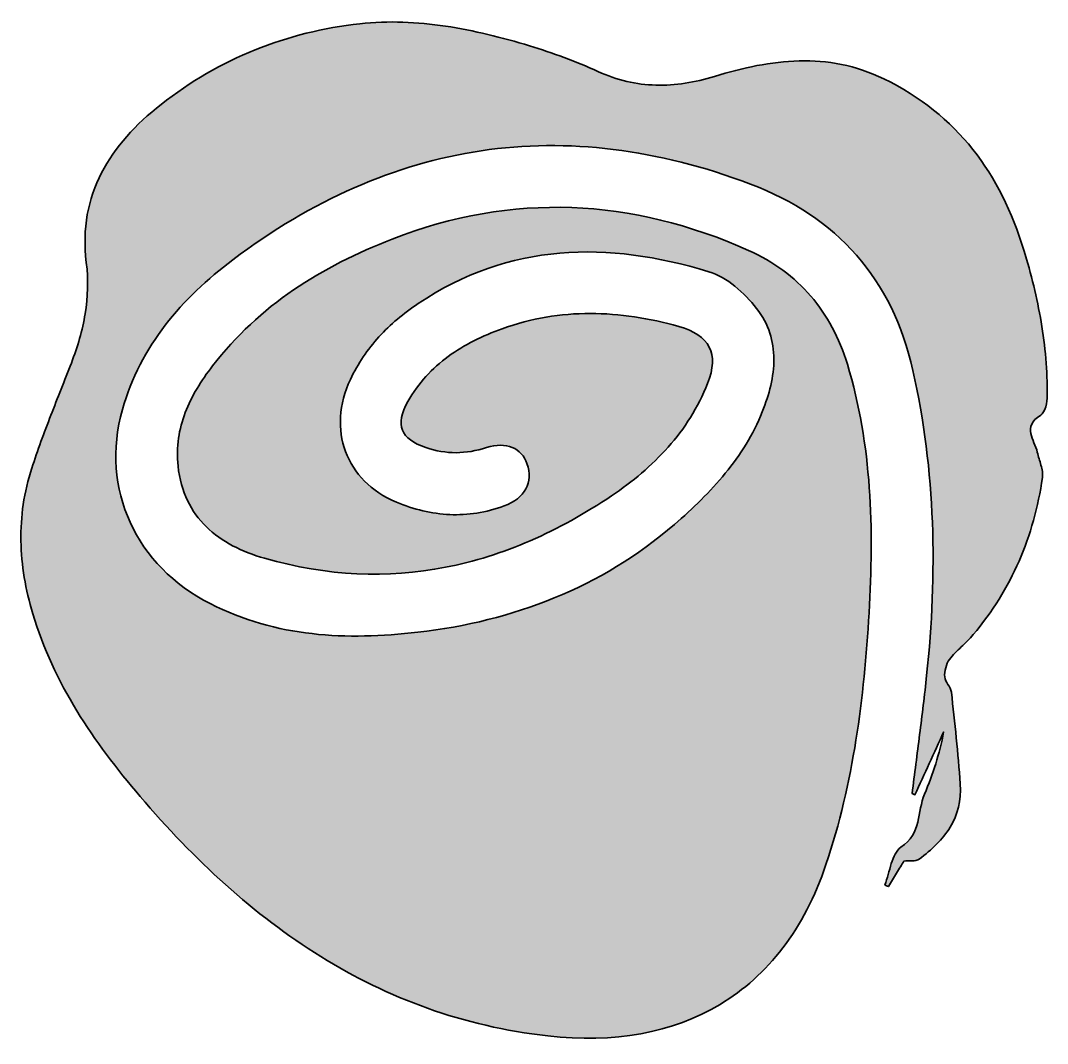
# Model space of a CAD drawing. Header units: millimetres. Extents: x 90.7 to 136, y -203.6 to -158.5.
import ezdxf

# ---------------------------------------------------------------- set-up
doc = ezdxf.new("R2010")
doc.units = ezdxf.units.MM
doc.header["$MEASUREMENT"] = 0
doc.layers.add('Layer 1', color=7, linetype='Continuous', lineweight=0)

# ---------------------------------------------------------------- blocks, each defined once
blk = doc.blocks.new('Block_0')
at = {"layer": 'Layer 1', "true_color": 0x231f20, "transparency": 33554687}
h = blk.add_hatch(color=250, dxfattribs=at)
h.dxf.hatch_style = 2
edge = h.paths.add_edge_path()
edge.add_spline(control_points=[(129.688, -195.558), (129.803, -195.546), (129.931, -195.554), (130.05, -195.551), (130.17, -195.547), (130.28, -195.532), (130.36, -195.475), (130.92, -195.067), (131.402, -194.608), (131.729, -194.065), (132.057, -193.523), (132.231, -192.897), (132.177, -192.156), (132.127, -191.478), (132.067, -190.801), (132, -190.125), (131.933, -189.449), (131.859, -188.773), (131.782, -188.097), (131.769, -187.982), (131.698, -187.873), (131.629, -187.764), (131.561, -187.655), (131.494, -187.546), (131.487, -187.433), (131.48, -187.304), (131.495, -187.16), (131.531, -187.023), (131.566, -186.886), (131.623, -186.757), (131.7, -186.657), (131.854, -186.459), (132.035, -186.282), (132.218, -186.107), (132.401, -185.931), (132.586, -185.757), (132.748, -185.564), (133.592, -184.557), (134.263, -183.471), (134.77, -182.313), (135.277, -181.155), (135.619, -179.924), (135.803, -178.629), (135.828, -178.452), (135.792, -178.266), (135.739, -178.078), (135.686, -177.89), (135.617, -177.7), (135.576, -177.513), (135.516, -177.236), (135.343, -176.955), (135.289, -176.68), (135.236, -176.404), (135.303, -176.134), (135.725, -175.877), (135.827, -175.815), (135.899, -175.672), (135.946, -175.507), (135.994, -175.343), (136.016, -175.156), (136.017, -175.007), (136.025, -173.909), (135.926, -172.829), (135.746, -171.76), (135.566, -170.692), (135.304, -169.636), (134.984, -168.589), (134.469, -166.905), (133.737, -165.41), (132.728, -164.138), (131.718, -162.866), (130.43, -161.817), (128.804, -161.027), (127.549, -160.416), (126.305, -160.199), (125.062, -160.23), (123.82, -160.261), (122.578, -160.539), (121.328, -160.919), (120.454, -161.185), (119.591, -161.326), (118.734, -161.303), (117.877, -161.279), (117.025, -161.092), (116.173, -160.7), (115.687, -160.477), (115.19, -160.271), (114.687, -160.083), (114.183, -159.896), (113.673, -159.725), (113.161, -159.57), (111.94, -159.202), (110.699, -158.887), (109.447, -158.7), (108.195, -158.512), (106.932, -158.452), (105.666, -158.592), (104.057, -158.77), (102.507, -159.154), (101.037, -159.747), (99.567, -160.34), (98.177, -161.142), (96.889, -162.156), (95.766, -163.04), (94.848, -164.033), (94.258, -165.18), (93.667, -166.327), (93.403, -167.628), (93.589, -169.131), (93.685, -169.908), (93.659, -170.66), (93.539, -171.397), (93.419, -172.134), (93.205, -172.856), (92.928, -173.572), (92.631, -174.342), (92.322, -175.109), (92.024, -175.88), (91.726, -176.651), (91.438, -177.425), (91.182, -178.209), (90.833, -179.275), (90.684, -180.35), (90.703, -181.425), (90.721, -182.5), (90.907, -183.575), (91.226, -184.639), (91.685, -186.173), (92.356, -187.589), (93.169, -188.922), (93.981, -190.255), (94.935, -191.504), (95.96, -192.706), (98.349, -195.506), (100.972, -197.937), (103.937, -199.774), (106.901, -201.612), (110.208, -202.856), (113.962, -203.282), (116.88, -203.613), (119.472, -203.148), (121.573, -201.887), (123.675, -200.626), (125.287, -198.569), (126.246, -195.717), (126.853, -193.91), (127.273, -192.073), (127.57, -190.217), (127.866, -188.361), (128.038, -186.485), (128.148, -184.6), (128.255, -182.751), (128.288, -180.905), (128.158, -179.072), (128.027, -177.239), (127.734, -175.419), (127.189, -173.624), (126.837, -172.465), (126.299, -171.457), (125.573, -170.615), (124.847, -169.774), (123.934, -169.098), (122.832, -168.604), (120.249, -167.447), (117.643, -166.804), (115.019, -166.709), (112.394, -166.614), (109.751, -167.066), (107.093, -168.1), (105.539, -168.704), (104.071, -169.434), (102.734, -170.348), (101.396, -171.262), (100.19, -172.361), (99.159, -173.703), (98.662, -174.349), (98.235, -175.03), (97.956, -175.76), (97.677, -176.491), (97.546, -177.272), (97.638, -178.12), (97.763, -179.27), (98.215, -180.144), (98.888, -180.803), (99.561, -181.461), (100.455, -181.905), (101.462, -182.194), (104.231, -182.989), (106.891, -183.086), (109.443, -182.59), (111.996, -182.094), (114.441, -181.006), (116.783, -179.431), (117.704, -178.811), (118.554, -178.104), (119.278, -177.286), (120.002, -176.467), (120.601, -175.538), (121.022, -174.473), (121.28, -173.82), (121.301, -173.285), (121.089, -172.867), (120.876, -172.449), (120.429, -172.147), (119.75, -171.958), (118.446, -171.595), (117.14, -171.386), (115.837, -171.385), (114.534, -171.384), (113.234, -171.591), (111.944, -172.059), (111.085, -172.37), (110.278, -172.761), (109.569, -173.281), (108.861, -173.802), (108.25, -174.45), (107.786, -175.277), (107.497, -175.791), (107.416, -176.202), (107.548, -176.532), (107.68, -176.862), (108.023, -177.111), (108.582, -177.304), (109.027, -177.458), (109.469, -177.531), (109.912, -177.53), (110.356, -177.529), (110.801, -177.452), (111.255, -177.306), (111.694, -177.164), (112.084, -177.171), (112.394, -177.298), (112.703, -177.425), (112.931, -177.671), (113.045, -178.008), (113.187, -178.431), (113.165, -178.814), (112.993, -179.133), (112.82, -179.453), (112.498, -179.709), (112.04, -179.879), (111.234, -180.178), (110.431, -180.298), (109.636, -180.263), (108.841, -180.228), (108.054, -180.037), (107.28, -179.714), (106.16, -179.247), (105.392, -178.444), (105.034, -177.482), (104.676, -176.52), (104.727, -175.4), (105.247, -174.298), (105.58, -173.594), (106.006, -172.971), (106.51, -172.417), (107.014, -171.862), (107.595, -171.377), (108.237, -170.947), (110.253, -169.6), (112.348, -168.907), (114.495, -168.721), (116.642, -168.536), (118.843, -168.857), (121.069, -169.54), (121.47, -169.663), (121.866, -169.896), (122.227, -170.185), (122.589, -170.473), (122.917, -170.816), (123.182, -171.159), (123.725, -171.861), (123.942, -172.619), (123.946, -173.393), (123.951, -174.167), (123.743, -174.957), (123.435, -175.724), (123.031, -176.732), (122.467, -177.626), (121.802, -178.442), (121.136, -179.258), (120.368, -179.997), (119.555, -180.697), (117.924, -182.102), (116.148, -183.169), (114.252, -183.946), (112.356, -184.724), (110.34, -185.212), (108.227, -185.457), (106.65, -185.641), (105.091, -185.697), (103.559, -185.521), (102.027, -185.346), (100.523, -184.939), (99.057, -184.196), (97.424, -183.368), (96.206, -182.102), (95.522, -180.604), (94.838, -179.107), (94.686, -177.377), (95.185, -175.622), (95.583, -174.22), (96.239, -172.991), (97.076, -171.902), (97.914, -170.812), (98.933, -169.861), (100.058, -169.013), (103.551, -166.38), (107.21, -164.768), (111.023, -164.202), (114.835, -163.636), (118.801, -164.117), (122.909, -165.669), (124.821, -166.392), (126.388, -167.44), (127.591, -168.812), (128.793, -170.184), (129.631, -171.88), (130.084, -173.898), (130.585, -176.125), (130.856, -178.363), (130.943, -180.61), (131.029, -182.856), (130.93, -185.11), (130.69, -187.37), (130.598, -188.24), (130.492, -189.107), (130.382, -189.975), (130.271, -190.842), (130.157, -191.709), (130.05, -192.576), (130.07, -192.586), (130.09, -192.596), (130.111, -192.605), (130.131, -192.615), (130.151, -192.625), (130.171, -192.634), (130.383, -192.173), (130.595, -191.711), (130.807, -191.25), (131.019, -190.788), (131.231, -190.327), (131.442, -189.865), (131.351, -190.344), (131.232, -190.81), (131.089, -191.266), (130.947, -191.722), (130.781, -192.167), (130.595, -192.605), (130.431, -192.993), (130.401, -193.428), (130.298, -193.842), (130.194, -194.255), (130.017, -194.648), (129.555, -194.953), (129.346, -195.092), (129.225, -195.365), (129.128, -195.675), (129.031, -195.984), (128.958, -196.331), (128.845, -196.616), (128.872, -196.629), (128.899, -196.641), (128.925, -196.653), (128.952, -196.666), (128.979, -196.678), (129.005, -196.69), (129.128, -196.487), (129.251, -196.284), (129.366, -196.091), (129.482, -195.899), (129.592, -195.718), (129.688, -195.558)], knot_values=[0, 0, 0, 0, 1, 1, 1, 2, 2, 2, 3, 3, 3, 4, 4, 4, 5, 5, 5, 6, 6, 6, 7, 7, 7, 8, 8, 8, 9, 9, 9, 10, 10, 10, 11, 11, 11, 12, 12, 12, 13, 13, 13, 14, 14, 14, 15, 15, 15, 16, 16, 16, 17, 17, 17, 18, 18, 18, 19, 19, 19, 20, 20, 20, 21, 21, 21, 22, 22, 22, 23, 23, 23, 24, 24, 24, 25, 25, 25, 26, 26, 26, 27, 27, 27, 28, 28, 28, 29, 29, 29, 30, 30, 30, 31, 31, 31, 32, 32, 32, 33, 33, 33, 34, 34, 34, 35, 35, 35, 36, 36, 36, 37, 37, 37, 38, 38, 38, 39, 39, 39, 40, 40, 40, 41, 41, 41, 42, 42, 42, 43, 43, 43, 44, 44, 44, 45, 45, 45, 46, 46, 46, 47, 47, 47, 48, 48, 48, 49, 49, 49, 50, 50, 50, 51, 51, 51, 52, 52, 52, 53, 53, 53, 54, 54, 54, 55, 55, 55, 56, 56, 56, 57, 57, 57, 58, 58, 58, 59, 59, 59, 60, 60, 60, 61, 61, 61, 62, 62, 62, 63, 63, 63, 64, 64, 64, 65, 65, 65, 66, 66, 66, 67, 67, 67, 68, 68, 68, 69, 69, 69, 70, 70, 70, 71, 71, 71, 72, 72, 72, 73, 73, 73, 74, 74, 74, 75, 75, 75, 76, 76, 76, 77, 77, 77, 78, 78, 78, 79, 79, 79, 80, 80, 80, 81, 81, 81, 82, 82, 82, 83, 83, 83, 84, 84, 84, 85, 85, 85, 86, 86, 86, 87, 87, 87, 88, 88, 88, 89, 89, 89, 90, 90, 90, 91, 91, 91, 92, 92, 92, 93, 93, 93, 94, 94, 94, 95, 95, 95, 96, 96, 96, 97, 97, 97, 98, 98, 98, 99, 99, 99, 100, 100, 100, 101, 101, 101, 102, 102, 102, 103, 103, 103, 104, 104, 104, 105, 105, 105, 106, 106, 106, 107, 107, 107, 108, 108, 108, 109, 109, 109, 110, 110, 110, 111, 111, 111, 112, 112, 112, 113, 113, 113, 114, 114, 114, 115, 115, 115, 116, 116, 116, 117, 117, 117, 118, 118, 118, 119, 119, 119, 120, 120, 120, 121, 121, 121, 122, 122, 122, 123, 123, 123, 124, 124, 124, 124], degree=3, periodic=0)
at = {"layer": 'Layer 1', "color": 7, "lineweight": 35, "true_color": 0xffffff}
blk.add_open_spline([(129.688, -195.558), (129.803, -195.546), (129.931, -195.554), (130.05, -195.551), (130.17, -195.547), (130.28, -195.532), (130.36, -195.475), (130.92, -195.067), (131.402, -194.608), (131.729, -194.065), (132.057, -193.523), (132.231, -192.897), (132.177, -192.156), (132.127, -191.478), (132.067, -190.801), (132, -190.125), (131.933, -189.449), (131.859, -188.773), (131.782, -188.097), (131.769, -187.982), (131.698, -187.873), (131.629, -187.764), (131.561, -187.655), (131.494, -187.546), (131.487, -187.433), (131.48, -187.304), (131.495, -187.16), (131.531, -187.023), (131.566, -186.886), (131.623, -186.757), (131.7, -186.657), (131.854, -186.459), (132.035, -186.282), (132.218, -186.107), (132.401, -185.931), (132.586, -185.757), (132.748, -185.564), (133.592, -184.557), (134.263, -183.471), (134.77, -182.313), (135.277, -181.155), (135.619, -179.924), (135.803, -178.629), (135.828, -178.452), (135.792, -178.266), (135.739, -178.078), (135.686, -177.89), (135.617, -177.7), (135.576, -177.513), (135.516, -177.236), (135.343, -176.955), (135.289, -176.68), (135.236, -176.404), (135.303, -176.134), (135.725, -175.877), (135.827, -175.815), (135.899, -175.672), (135.946, -175.507), (135.994, -175.343), (136.016, -175.156), (136.017, -175.007), (136.025, -173.909), (135.926, -172.829), (135.746, -171.76), (135.566, -170.692), (135.304, -169.636), (134.984, -168.589), (134.469, -166.905), (133.737, -165.41), (132.728, -164.138), (131.718, -162.866), (130.43, -161.817), (128.804, -161.027), (127.549, -160.416), (126.305, -160.199), (125.062, -160.23), (123.82, -160.261), (122.578, -160.539), (121.328, -160.919), (120.454, -161.185), (119.591, -161.326), (118.734, -161.303), (117.877, -161.279), (117.025, -161.092), (116.173, -160.7), (115.687, -160.477), (115.19, -160.271), (114.687, -160.083), (114.183, -159.896), (113.673, -159.725), (113.161, -159.57), (111.94, -159.202), (110.699, -158.887), (109.447, -158.7), (108.195, -158.512), (106.932, -158.452), (105.666, -158.592), (104.057, -158.77), (102.507, -159.154), (101.037, -159.747), (99.567, -160.34), (98.177, -161.142), (96.889, -162.156), (95.766, -163.04), (94.848, -164.033), (94.258, -165.18), (93.667, -166.327), (93.403, -167.628), (93.589, -169.131), (93.685, -169.908), (93.659, -170.66), (93.539, -171.397), (93.419, -172.134), (93.205, -172.856), (92.928, -173.572), (92.631, -174.342), (92.322, -175.109), (92.024, -175.88), (91.726, -176.651), (91.438, -177.425), (91.182, -178.209), (90.833, -179.275), (90.684, -180.35), (90.703, -181.425), (90.721, -182.5), (90.907, -183.575), (91.226, -184.639), (91.685, -186.173), (92.356, -187.589), (93.169, -188.922), (93.981, -190.255), (94.935, -191.504), (95.96, -192.706), (98.349, -195.506), (100.972, -197.937), (103.937, -199.774), (106.901, -201.612), (110.208, -202.856), (113.962, -203.282), (116.88, -203.613), (119.472, -203.148), (121.573, -201.887), (123.675, -200.626), (125.287, -198.569), (126.246, -195.717), (126.853, -193.91), (127.273, -192.073), (127.57, -190.217), (127.866, -188.361), (128.038, -186.485), (128.148, -184.6), (128.255, -182.751), (128.288, -180.905), (128.158, -179.072), (128.027, -177.239), (127.734, -175.419), (127.189, -173.624), (126.837, -172.465), (126.299, -171.457), (125.573, -170.615), (124.847, -169.774), (123.934, -169.098), (122.832, -168.604), (120.249, -167.447), (117.643, -166.804), (115.019, -166.709), (112.394, -166.614), (109.751, -167.066), (107.093, -168.1), (105.539, -168.704), (104.071, -169.434), (102.734, -170.348), (101.396, -171.262), (100.19, -172.361), (99.159, -173.703), (98.662, -174.349), (98.235, -175.03), (97.956, -175.76), (97.677, -176.491), (97.546, -177.272), (97.638, -178.12), (97.763, -179.27), (98.215, -180.144), (98.888, -180.803), (99.561, -181.461), (100.455, -181.905), (101.462, -182.194), (104.231, -182.989), (106.891, -183.086), (109.443, -182.59), (111.996, -182.094), (114.441, -181.006), (116.783, -179.431), (117.704, -178.811), (118.554, -178.104), (119.278, -177.286), (120.002, -176.467), (120.601, -175.538), (121.022, -174.473), (121.28, -173.82), (121.301, -173.285), (121.089, -172.867), (120.876, -172.449), (120.429, -172.147), (119.75, -171.958), (118.446, -171.595), (117.14, -171.386), (115.837, -171.385), (114.534, -171.384), (113.234, -171.591), (111.944, -172.059), (111.085, -172.37), (110.278, -172.761), (109.569, -173.281), (108.861, -173.802), (108.25, -174.45), (107.786, -175.277), (107.497, -175.791), (107.416, -176.202), (107.548, -176.532), (107.68, -176.862), (108.023, -177.111), (108.582, -177.304), (109.027, -177.458), (109.469, -177.531), (109.912, -177.53), (110.356, -177.529), (110.801, -177.452), (111.255, -177.306), (111.694, -177.164), (112.084, -177.171), (112.394, -177.298), (112.703, -177.425), (112.931, -177.671), (113.045, -178.008), (113.187, -178.431), (113.165, -178.814), (112.993, -179.133), (112.82, -179.453), (112.498, -179.709), (112.04, -179.879), (111.234, -180.178), (110.431, -180.298), (109.636, -180.263), (108.841, -180.228), (108.054, -180.037), (107.28, -179.714), (106.16, -179.247), (105.392, -178.444), (105.034, -177.482), (104.676, -176.52), (104.727, -175.4), (105.247, -174.298), (105.58, -173.594), (106.006, -172.971), (106.51, -172.417), (107.014, -171.862), (107.595, -171.377), (108.237, -170.947), (110.253, -169.6), (112.348, -168.907), (114.495, -168.721), (116.642, -168.536), (118.843, -168.857), (121.069, -169.54), (121.47, -169.663), (121.866, -169.896), (122.227, -170.185), (122.589, -170.473), (122.917, -170.816), (123.182, -171.159), (123.725, -171.861), (123.942, -172.619), (123.946, -173.393), (123.951, -174.167), (123.743, -174.957), (123.435, -175.724), (123.031, -176.732), (122.467, -177.626), (121.802, -178.442), (121.136, -179.258), (120.368, -179.997), (119.555, -180.697), (117.924, -182.102), (116.148, -183.169), (114.252, -183.946), (112.356, -184.724), (110.34, -185.212), (108.227, -185.457), (106.65, -185.641), (105.091, -185.697), (103.559, -185.521), (102.027, -185.346), (100.523, -184.939), (99.057, -184.196), (97.424, -183.368), (96.206, -182.102), (95.522, -180.604), (94.838, -179.107), (94.686, -177.377), (95.185, -175.622), (95.583, -174.22), (96.239, -172.991), (97.076, -171.902), (97.914, -170.812), (98.933, -169.861), (100.058, -169.013), (103.551, -166.38), (107.21, -164.768), (111.023, -164.202), (114.835, -163.636), (118.801, -164.117), (122.909, -165.669), (124.821, -166.392), (126.388, -167.44), (127.591, -168.812), (128.793, -170.184), (129.631, -171.88), (130.084, -173.898), (130.585, -176.125), (130.856, -178.363), (130.943, -180.61), (131.029, -182.856), (130.93, -185.11), (130.69, -187.37), (130.598, -188.24), (130.492, -189.107), (130.382, -189.975), (130.271, -190.842), (130.157, -191.709), (130.05, -192.576), (130.07, -192.586), (130.09, -192.596), (130.111, -192.605), (130.131, -192.615), (130.151, -192.625), (130.171, -192.634), (130.383, -192.173), (130.595, -191.711), (130.807, -191.25), (131.019, -190.788), (131.231, -190.327), (131.442, -189.865), (131.351, -190.344), (131.232, -190.81), (131.089, -191.266), (130.947, -191.722), (130.781, -192.167), (130.595, -192.605), (130.431, -192.993), (130.401, -193.428), (130.298, -193.842), (130.194, -194.255), (130.017, -194.648), (129.555, -194.953), (129.346, -195.092), (129.225, -195.365), (129.128, -195.675), (129.031, -195.984), (128.958, -196.331), (128.845, -196.616), (128.872, -196.629), (128.899, -196.641), (128.925, -196.653), (128.952, -196.666), (128.979, -196.678), (129.005, -196.69), (129.128, -196.487), (129.251, -196.284), (129.366, -196.091), (129.482, -195.899), (129.592, -195.718), (129.688, -195.558)], degree=3, knots=[0, 0, 0, 0, 1, 1, 1, 2, 2, 2, 3, 3, 3, 4, 4, 4, 5, 5, 5, 6, 6, 6, 7, 7, 7, 8, 8, 8, 9, 9, 9, 10, 10, 10, 11, 11, 11, 12, 12, 12, 13, 13, 13, 14, 14, 14, 15, 15, 15, 16, 16, 16, 17, 17, 17, 18, 18, 18, 19, 19, 19, 20, 20, 20, 21, 21, 21, 22, 22, 22, 23, 23, 23, 24, 24, 24, 25, 25, 25, 26, 26, 26, 27, 27, 27, 28, 28, 28, 29, 29, 29, 30, 30, 30, 31, 31, 31, 32, 32, 32, 33, 33, 33, 34, 34, 34, 35, 35, 35, 36, 36, 36, 37, 37, 37, 38, 38, 38, 39, 39, 39, 40, 40, 40, 41, 41, 41, 42, 42, 42, 43, 43, 43, 44, 44, 44, 45, 45, 45, 46, 46, 46, 47, 47, 47, 48, 48, 48, 49, 49, 49, 50, 50, 50, 51, 51, 51, 52, 52, 52, 53, 53, 53, 54, 54, 54, 55, 55, 55, 56, 56, 56, 57, 57, 57, 58, 58, 58, 59, 59, 59, 60, 60, 60, 61, 61, 61, 62, 62, 62, 63, 63, 63, 64, 64, 64, 65, 65, 65, 66, 66, 66, 67, 67, 67, 68, 68, 68, 69, 69, 69, 70, 70, 70, 71, 71, 71, 72, 72, 72, 73, 73, 73, 74, 74, 74, 75, 75, 75, 76, 76, 76, 77, 77, 77, 78, 78, 78, 79, 79, 79, 80, 80, 80, 81, 81, 81, 82, 82, 82, 83, 83, 83, 84, 84, 84, 85, 85, 85, 86, 86, 86, 87, 87, 87, 88, 88, 88, 89, 89, 89, 90, 90, 90, 91, 91, 91, 92, 92, 92, 93, 93, 93, 94, 94, 94, 95, 95, 95, 96, 96, 96, 97, 97, 97, 98, 98, 98, 99, 99, 99, 100, 100, 100, 101, 101, 101, 102, 102, 102, 103, 103, 103, 104, 104, 104, 105, 105, 105, 106, 106, 106, 107, 107, 107, 108, 108, 108, 109, 109, 109, 110, 110, 110, 111, 111, 111, 112, 112, 112, 113, 113, 113, 114, 114, 114, 115, 115, 115, 116, 116, 116, 117, 117, 117, 118, 118, 118, 119, 119, 119, 120, 120, 120, 121, 121, 121, 122, 122, 122, 123, 123, 123, 124, 124, 124, 124], dxfattribs=at)

msp = doc.modelspace()

# ---------------------------------------------------------------- block references
at = {"layer": 'Layer 1'}
msp.add_blockref('Block_0', (0, 0), dxfattribs=at)

doc.saveas('drawing.dxf')
